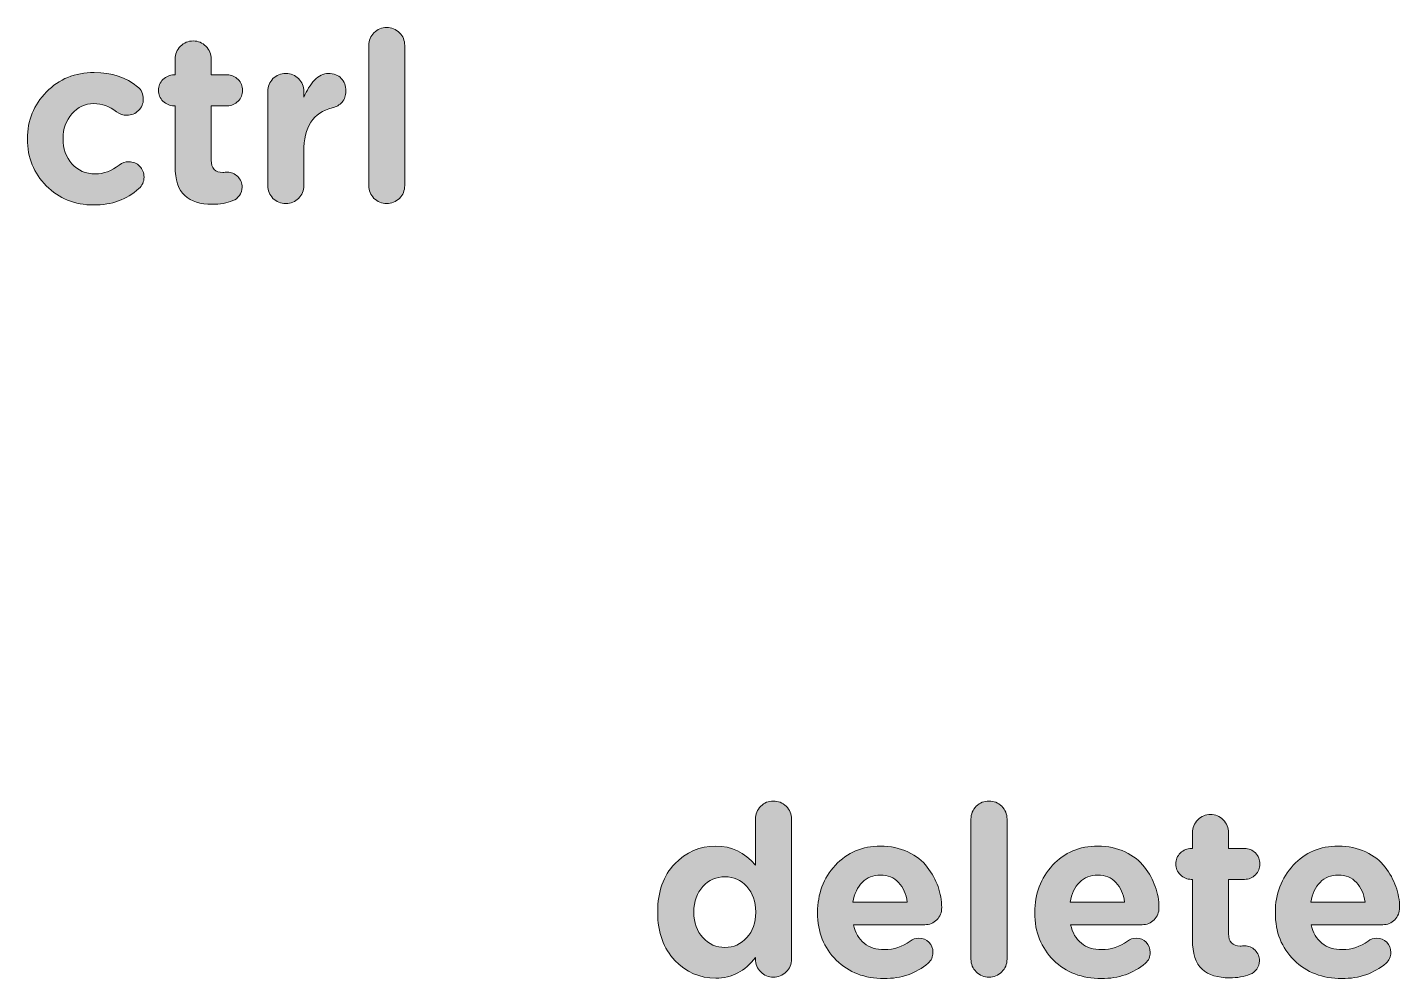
# Model space of a CAD drawing. Header units: inches. Extents: x 10 to 279, y -157 to -9.
# Drawn here: x 47.4 to 65.75, y -123.63 to -110.9 of the extents above; entities that cross this region are included whole.
import ezdxf

# ---------------------------------------------------------------- set-up
doc = ezdxf.new("R2010")
doc.units = ezdxf.units.IN
doc.header["$MEASUREMENT"] = 0
doc.layers.add('Layer 1', color=7, linetype='Continuous')

# ---------------------------------------------------------------- blocks, each defined once
blk = doc.blocks.new('block 26')
at = {"layer": 'Layer 1'}
h = blk.add_hatch(color=7, dxfattribs=at)
h.dxf.hatch_style = 2
edge = h.paths.add_edge_path()
edge.add_spline(control_points=[(51.966, -113.019), (51.966, -113.019), (51.966, -111.146), (51.966, -111.146), (51.966, -111.078), (51.99, -111.021), (52.037, -110.975), (52.085, -110.928), (52.142, -110.905), (52.207, -110.905), (52.273, -110.905), (52.329, -110.928), (52.377, -110.975), (52.425, -111.021), (52.448, -111.078), (52.448, -111.146), (52.448, -111.146), (52.448, -113.019), (52.448, -113.019), (52.448, -113.087), (52.425, -113.144), (52.377, -113.191), (52.329, -113.237), (52.273, -113.261), (52.207, -113.261), (52.142, -113.261), (52.085, -113.237), (52.037, -113.191), (51.99, -113.144), (51.966, -113.087), (51.966, -113.019)], knot_values=[0, 0, 0, 0, 1, 1, 1, 2, 2, 2, 3, 3, 3, 4, 4, 4, 5, 5, 5, 6, 6, 6, 7, 7, 7, 8, 8, 8, 9, 9, 9, 10, 10, 10, 10], degree=3, periodic=1)
h = blk.add_hatch(color=7, dxfattribs=at)
h.dxf.hatch_style = 2
edge = h.paths.add_edge_path()
edge.add_spline(control_points=[(49.874, -113.27), (49.715, -113.27), (49.593, -113.232), (49.507, -113.154), (49.421, -113.077), (49.378, -112.945), (49.378, -112.759), (49.378, -112.759), (49.378, -111.953), (49.378, -111.953), (49.378, -111.953), (49.363, -111.953), (49.363, -111.953), (49.305, -111.953), (49.257, -111.932), (49.216, -111.892), (49.176, -111.852), (49.156, -111.803), (49.156, -111.746), (49.156, -111.689), (49.176, -111.64), (49.216, -111.6), (49.257, -111.56), (49.305, -111.54), (49.363, -111.54), (49.363, -111.54), (49.378, -111.54), (49.378, -111.54), (49.378, -111.54), (49.378, -111.327), (49.378, -111.327), (49.378, -111.261), (49.402, -111.205), (49.45, -111.157), (49.497, -111.109), (49.554, -111.086), (49.62, -111.086), (49.685, -111.086), (49.742, -111.109), (49.79, -111.157), (49.837, -111.205), (49.861, -111.261), (49.861, -111.327), (49.861, -111.327), (49.861, -111.54), (49.861, -111.54), (49.861, -111.54), (50.074, -111.54), (50.074, -111.54), (50.131, -111.54), (50.18, -111.56), (50.22, -111.6), (50.26, -111.64), (50.28, -111.689), (50.28, -111.746), (50.28, -111.803), (50.26, -111.852), (50.22, -111.892), (50.18, -111.932), (50.131, -111.953), (50.074, -111.953), (50.074, -111.953), (49.861, -111.953), (49.861, -111.953), (49.861, -111.953), (49.861, -112.68), (49.861, -112.68), (49.861, -112.79), (49.913, -112.845), (50.017, -112.845), (50.023, -112.845), (50.033, -112.844), (50.048, -112.843), (50.063, -112.842), (50.072, -112.842), (50.074, -112.842), (50.129, -112.842), (50.176, -112.861), (50.215, -112.9), (50.254, -112.939), (50.274, -112.986), (50.274, -113.042), (50.274, -113.084), (50.262, -113.121), (50.237, -113.154), (50.213, -113.187), (50.184, -113.21), (50.15, -113.222), (50.069, -113.254), (49.977, -113.27), (49.874, -113.27)], knot_values=[0, 0, 0, 0, 1, 1, 1, 2, 2, 2, 3, 3, 3, 4, 4, 4, 5, 5, 5, 6, 6, 6, 7, 7, 7, 8, 8, 8, 9, 9, 9, 10, 10, 10, 11, 11, 11, 12, 12, 12, 13, 13, 13, 14, 14, 14, 15, 15, 15, 16, 16, 16, 17, 17, 17, 18, 18, 18, 19, 19, 19, 20, 20, 20, 21, 21, 21, 22, 22, 22, 23, 23, 23, 24, 24, 24, 25, 25, 25, 26, 26, 26, 27, 27, 27, 28, 28, 28, 29, 29, 29, 30, 30, 30, 30], degree=3, periodic=1)
h = blk.add_hatch(color=7, dxfattribs=at)
h.dxf.hatch_style = 2
edge = h.paths.add_edge_path()
edge.add_spline(control_points=[(48.289, -113.28), (48.035, -113.28), (47.824, -113.194), (47.656, -113.024), (47.488, -112.854), (47.403, -112.646), (47.403, -112.4), (47.403, -112.4), (47.403, -112.394), (47.403, -112.394), (47.403, -112.148), (47.488, -111.939), (47.658, -111.767), (47.827, -111.594), (48.04, -111.508), (48.296, -111.508), (48.533, -111.508), (48.726, -111.571), (48.877, -111.698), (48.928, -111.739), (48.953, -111.794), (48.953, -111.864), (48.953, -111.923), (48.932, -111.974), (48.889, -112.016), (48.847, -112.058), (48.795, -112.079), (48.734, -112.079), (48.681, -112.079), (48.634, -112.064), (48.594, -112.032), (48.501, -111.96), (48.4, -111.924), (48.292, -111.924), (48.174, -111.924), (48.075, -111.969), (47.997, -112.06), (47.919, -112.151), (47.88, -112.261), (47.88, -112.387), (47.88, -112.387), (47.88, -112.394), (47.88, -112.394), (47.88, -112.527), (47.919, -112.639), (47.999, -112.729), (48.078, -112.819), (48.182, -112.864), (48.312, -112.864), (48.424, -112.864), (48.53, -112.824), (48.629, -112.746), (48.669, -112.717), (48.713, -112.702), (48.759, -112.702), (48.816, -112.702), (48.865, -112.722), (48.904, -112.762), (48.943, -112.802), (48.962, -112.851), (48.962, -112.908), (48.962, -112.967), (48.939, -113.018), (48.893, -113.06), (48.732, -113.207), (48.531, -113.28), (48.289, -113.28)], knot_values=[0, 0, 0, 0, 1, 1, 1, 2, 2, 2, 3, 3, 3, 4, 4, 4, 5, 5, 5, 6, 6, 6, 7, 7, 7, 8, 8, 8, 9, 9, 9, 10, 10, 10, 11, 11, 11, 12, 12, 12, 13, 13, 13, 14, 14, 14, 15, 15, 15, 16, 16, 16, 17, 17, 17, 18, 18, 18, 19, 19, 19, 20, 20, 20, 21, 21, 21, 22, 22, 22, 22], degree=3, periodic=1)
h = blk.add_hatch(color=7, dxfattribs=at)
h.dxf.hatch_style = 2
edge = h.paths.add_edge_path()
edge.add_spline(control_points=[(50.617, -113.019), (50.617, -113.019), (50.617, -111.762), (50.617, -111.762), (50.617, -111.694), (50.64, -111.637), (50.686, -111.59), (50.733, -111.544), (50.79, -111.521), (50.858, -111.521), (50.926, -111.521), (50.983, -111.544), (51.029, -111.59), (51.076, -111.637), (51.099, -111.694), (51.099, -111.762), (51.099, -111.762), (51.099, -111.838), (51.099, -111.838), (51.137, -111.747), (51.185, -111.671), (51.242, -111.611), (51.299, -111.551), (51.361, -111.521), (51.426, -111.521), (51.5, -111.521), (51.558, -111.542), (51.599, -111.586), (51.641, -111.629), (51.661, -111.686), (51.661, -111.756), (51.661, -111.817), (51.644, -111.867), (51.61, -111.905), (51.577, -111.943), (51.533, -111.968), (51.48, -111.981), (51.226, -112.04), (51.099, -112.236), (51.099, -112.568), (51.099, -112.568), (51.099, -113.019), (51.099, -113.019), (51.099, -113.087), (51.076, -113.144), (51.029, -113.191), (50.983, -113.237), (50.926, -113.261), (50.858, -113.261), (50.79, -113.261), (50.733, -113.237), (50.686, -113.191), (50.64, -113.144), (50.617, -113.087), (50.617, -113.019)], knot_values=[0, 0, 0, 0, 1, 1, 1, 2, 2, 2, 3, 3, 3, 4, 4, 4, 5, 5, 5, 6, 6, 6, 7, 7, 7, 8, 8, 8, 9, 9, 9, 10, 10, 10, 11, 11, 11, 12, 12, 12, 13, 13, 13, 14, 14, 14, 15, 15, 15, 16, 16, 16, 17, 17, 17, 18, 18, 18, 18], degree=3, periodic=1)
at = {"layer": 'Layer 1', "lineweight": 0}
for points, knots in [([(51.966, -113.019), (51.966, -113.019), (51.966, -111.146), (51.966, -111.146), (51.966, -111.078), (51.99, -111.021), (52.037, -110.975), (52.085, -110.928), (52.142, -110.905), (52.207, -110.905), (52.273, -110.905), (52.329, -110.928), (52.377, -110.975), (52.425, -111.021), (52.448, -111.078), (52.448, -111.146), (52.448, -111.146), (52.448, -113.019), (52.448, -113.019), (52.448, -113.087), (52.425, -113.144), (52.377, -113.191), (52.329, -113.237), (52.273, -113.261), (52.207, -113.261), (52.142, -113.261), (52.085, -113.237), (52.037, -113.191), (51.99, -113.144), (51.966, -113.087), (51.966, -113.019)], [0, 0, 0, 0, 1, 1, 1, 2, 2, 2, 3, 3, 3, 4, 4, 4, 5, 5, 5, 6, 6, 6, 7, 7, 7, 8, 8, 8, 9, 9, 9, 10, 10, 10, 10]), ([(49.874, -113.27), (49.715, -113.27), (49.593, -113.232), (49.507, -113.154), (49.421, -113.077), (49.378, -112.945), (49.378, -112.759), (49.378, -112.759), (49.378, -111.953), (49.378, -111.953), (49.378, -111.953), (49.363, -111.953), (49.363, -111.953), (49.305, -111.953), (49.257, -111.932), (49.216, -111.892), (49.176, -111.852), (49.156, -111.803), (49.156, -111.746), (49.156, -111.689), (49.176, -111.64), (49.216, -111.6), (49.257, -111.56), (49.305, -111.54), (49.363, -111.54), (49.363, -111.54), (49.378, -111.54), (49.378, -111.54), (49.378, -111.54), (49.378, -111.327), (49.378, -111.327), (49.378, -111.261), (49.402, -111.205), (49.45, -111.157), (49.497, -111.109), (49.554, -111.086), (49.62, -111.086), (49.685, -111.086), (49.742, -111.109), (49.79, -111.157), (49.837, -111.205), (49.861, -111.261), (49.861, -111.327), (49.861, -111.327), (49.861, -111.54), (49.861, -111.54), (49.861, -111.54), (50.074, -111.54), (50.074, -111.54), (50.131, -111.54), (50.18, -111.56), (50.22, -111.6), (50.26, -111.64), (50.28, -111.689), (50.28, -111.746), (50.28, -111.803), (50.26, -111.852), (50.22, -111.892), (50.18, -111.932), (50.131, -111.953), (50.074, -111.953), (50.074, -111.953), (49.861, -111.953), (49.861, -111.953), (49.861, -111.953), (49.861, -112.68), (49.861, -112.68), (49.861, -112.79), (49.913, -112.845), (50.017, -112.845), (50.023, -112.845), (50.033, -112.844), (50.048, -112.843), (50.063, -112.842), (50.072, -112.842), (50.074, -112.842), (50.129, -112.842), (50.176, -112.861), (50.215, -112.9), (50.254, -112.939), (50.274, -112.986), (50.274, -113.042), (50.274, -113.084), (50.262, -113.121), (50.237, -113.154), (50.213, -113.187), (50.184, -113.21), (50.15, -113.222), (50.069, -113.254), (49.977, -113.27), (49.874, -113.27)], [0, 0, 0, 0, 1, 1, 1, 2, 2, 2, 3, 3, 3, 4, 4, 4, 5, 5, 5, 6, 6, 6, 7, 7, 7, 8, 8, 8, 9, 9, 9, 10, 10, 10, 11, 11, 11, 12, 12, 12, 13, 13, 13, 14, 14, 14, 15, 15, 15, 16, 16, 16, 17, 17, 17, 18, 18, 18, 19, 19, 19, 20, 20, 20, 21, 21, 21, 22, 22, 22, 23, 23, 23, 24, 24, 24, 25, 25, 25, 26, 26, 26, 27, 27, 27, 28, 28, 28, 29, 29, 29, 30, 30, 30, 30]), ([(48.289, -113.28), (48.035, -113.28), (47.824, -113.194), (47.656, -113.024), (47.488, -112.854), (47.403, -112.646), (47.403, -112.4), (47.403, -112.4), (47.403, -112.394), (47.403, -112.394), (47.403, -112.148), (47.488, -111.939), (47.658, -111.767), (47.827, -111.594), (48.04, -111.508), (48.296, -111.508), (48.533, -111.508), (48.726, -111.571), (48.877, -111.698), (48.928, -111.739), (48.953, -111.794), (48.953, -111.864), (48.953, -111.923), (48.932, -111.974), (48.889, -112.016), (48.847, -112.058), (48.795, -112.079), (48.734, -112.079), (48.681, -112.079), (48.634, -112.064), (48.594, -112.032), (48.501, -111.96), (48.4, -111.924), (48.292, -111.924), (48.174, -111.924), (48.075, -111.969), (47.997, -112.06), (47.919, -112.151), (47.88, -112.261), (47.88, -112.387), (47.88, -112.387), (47.88, -112.394), (47.88, -112.394), (47.88, -112.527), (47.919, -112.639), (47.999, -112.729), (48.078, -112.819), (48.182, -112.864), (48.312, -112.864), (48.424, -112.864), (48.53, -112.824), (48.629, -112.746), (48.669, -112.717), (48.713, -112.702), (48.759, -112.702), (48.816, -112.702), (48.865, -112.722), (48.904, -112.762), (48.943, -112.802), (48.962, -112.851), (48.962, -112.908), (48.962, -112.967), (48.939, -113.018), (48.893, -113.06), (48.732, -113.207), (48.531, -113.28), (48.289, -113.28)], [0, 0, 0, 0, 1, 1, 1, 2, 2, 2, 3, 3, 3, 4, 4, 4, 5, 5, 5, 6, 6, 6, 7, 7, 7, 8, 8, 8, 9, 9, 9, 10, 10, 10, 11, 11, 11, 12, 12, 12, 13, 13, 13, 14, 14, 14, 15, 15, 15, 16, 16, 16, 17, 17, 17, 18, 18, 18, 19, 19, 19, 20, 20, 20, 21, 21, 21, 22, 22, 22, 22]), ([(50.617, -113.019), (50.617, -113.019), (50.617, -111.762), (50.617, -111.762), (50.617, -111.694), (50.64, -111.637), (50.686, -111.59), (50.733, -111.544), (50.79, -111.521), (50.858, -111.521), (50.926, -111.521), (50.983, -111.544), (51.029, -111.59), (51.076, -111.637), (51.099, -111.694), (51.099, -111.762), (51.099, -111.762), (51.099, -111.838), (51.099, -111.838), (51.137, -111.747), (51.185, -111.671), (51.242, -111.611), (51.299, -111.551), (51.361, -111.521), (51.426, -111.521), (51.5, -111.521), (51.558, -111.542), (51.599, -111.586), (51.641, -111.629), (51.661, -111.686), (51.661, -111.756), (51.661, -111.817), (51.644, -111.867), (51.61, -111.905), (51.577, -111.943), (51.533, -111.968), (51.48, -111.981), (51.226, -112.04), (51.099, -112.236), (51.099, -112.568), (51.099, -112.568), (51.099, -113.019), (51.099, -113.019), (51.099, -113.087), (51.076, -113.144), (51.029, -113.191), (50.983, -113.237), (50.926, -113.261), (50.858, -113.261), (50.79, -113.261), (50.733, -113.237), (50.686, -113.191), (50.64, -113.144), (50.617, -113.087), (50.617, -113.019)], [0, 0, 0, 0, 1, 1, 1, 2, 2, 2, 3, 3, 3, 4, 4, 4, 5, 5, 5, 6, 6, 6, 7, 7, 7, 8, 8, 8, 9, 9, 9, 10, 10, 10, 11, 11, 11, 12, 12, 12, 13, 13, 13, 14, 14, 14, 15, 15, 15, 16, 16, 16, 17, 17, 17, 18, 18, 18, 18])]:
    blk.add_open_spline(points, degree=3, knots=knots, dxfattribs=at)
blk = doc.blocks.new('block 27')
at = {"layer": 'Layer 1'}
h = blk.add_hatch(color=7, dxfattribs=at)
h.dxf.hatch_style = 2
edge = h.paths.add_edge_path()
edge.add_spline(control_points=[(57.619, -121.494), (57.619, -121.494), (57.619, -123.368), (57.619, -123.368), (57.619, -123.435), (57.595, -123.493), (57.547, -123.539), (57.5, -123.586), (57.443, -123.609), (57.377, -123.609), (57.312, -123.609), (57.255, -123.586), (57.208, -123.539), (57.16, -123.493), (57.136, -123.435), (57.136, -123.368), (57.136, -123.368), (57.136, -123.345), (57.136, -123.345), (57.001, -123.53), (56.824, -123.622), (56.606, -123.622), (56.394, -123.622), (56.212, -123.543), (56.06, -123.385), (55.907, -123.227), (55.831, -123.013), (55.831, -122.742), (55.831, -122.742), (55.831, -122.736), (55.831, -122.736), (55.831, -122.465), (55.907, -122.251), (56.058, -122.093), (56.209, -121.935), (56.392, -121.856), (56.606, -121.856), (56.818, -121.856), (56.994, -121.941), (57.136, -122.11), (57.136, -122.11), (57.136, -121.494), (57.136, -121.494), (57.136, -121.427), (57.16, -121.37), (57.208, -121.323), (57.255, -121.276), (57.312, -121.253), (57.377, -121.253), (57.443, -121.253), (57.5, -121.276), (57.547, -121.323), (57.595, -121.37), (57.619, -121.427), (57.619, -121.494)], knot_values=[0, 0, 0, 0, 1, 1, 1, 2, 2, 2, 3, 3, 3, 4, 4, 4, 5, 5, 5, 6, 6, 6, 7, 7, 7, 8, 8, 8, 9, 9, 9, 10, 10, 10, 11, 11, 11, 12, 12, 12, 13, 13, 13, 14, 14, 14, 15, 15, 15, 16, 16, 16, 17, 17, 17, 18, 18, 18, 18], degree=3, periodic=1)
edge = h.paths.add_edge_path()
edge.add_spline(control_points=[(57.023, -122.398), (56.944, -122.31), (56.846, -122.266), (56.73, -122.266), (56.613, -122.266), (56.515, -122.309), (56.434, -122.396), (56.354, -122.483), (56.314, -122.596), (56.314, -122.736), (56.314, -122.736), (56.314, -122.742), (56.314, -122.742), (56.314, -122.88), (56.354, -122.992), (56.434, -123.08), (56.515, -123.168), (56.613, -123.212), (56.73, -123.212), (56.846, -123.212), (56.944, -123.168), (57.023, -123.08), (57.103, -122.992), (57.142, -122.88), (57.142, -122.742), (57.142, -122.742), (57.142, -122.736), (57.142, -122.736), (57.142, -122.598), (57.103, -122.486), (57.023, -122.398)], knot_values=[0, 0, 0, 0, 1, 1, 1, 2, 2, 2, 3, 3, 3, 4, 4, 4, 5, 5, 5, 6, 6, 6, 7, 7, 7, 8, 8, 8, 9, 9, 9, 10, 10, 10, 10], degree=3, periodic=1)
h = blk.add_hatch(color=7, dxfattribs=at)
h.dxf.hatch_style = 2
edge = h.paths.add_edge_path()
edge.add_spline(control_points=[(60.019, -123.368), (60.019, -123.368), (60.019, -121.494), (60.019, -121.494), (60.019, -121.427), (60.043, -121.37), (60.09, -121.323), (60.138, -121.276), (60.195, -121.253), (60.26, -121.253), (60.326, -121.253), (60.383, -121.276), (60.43, -121.323), (60.478, -121.37), (60.502, -121.427), (60.502, -121.494), (60.502, -121.494), (60.502, -123.368), (60.502, -123.368), (60.502, -123.435), (60.478, -123.493), (60.43, -123.539), (60.383, -123.586), (60.326, -123.609), (60.26, -123.609), (60.195, -123.609), (60.138, -123.586), (60.09, -123.539), (60.043, -123.493), (60.019, -123.435), (60.019, -123.368)], knot_values=[0, 0, 0, 0, 1, 1, 1, 2, 2, 2, 3, 3, 3, 4, 4, 4, 5, 5, 5, 6, 6, 6, 7, 7, 7, 8, 8, 8, 9, 9, 9, 10, 10, 10, 10], degree=3, periodic=1)
h = blk.add_hatch(color=7, dxfattribs=at)
h.dxf.hatch_style = 2
edge = h.paths.add_edge_path()
edge.add_spline(control_points=[(63.477, -123.618), (63.318, -123.618), (63.195, -123.58), (63.11, -123.503), (63.024, -123.425), (62.981, -123.294), (62.981, -123.107), (62.981, -123.107), (62.981, -122.301), (62.981, -122.301), (62.981, -122.301), (62.965, -122.301), (62.965, -122.301), (62.908, -122.301), (62.859, -122.281), (62.819, -122.24), (62.779, -122.2), (62.759, -122.152), (62.759, -122.095), (62.759, -122.037), (62.779, -121.989), (62.819, -121.948), (62.859, -121.908), (62.908, -121.888), (62.965, -121.888), (62.965, -121.888), (62.981, -121.888), (62.981, -121.888), (62.981, -121.888), (62.981, -121.675), (62.981, -121.675), (62.981, -121.61), (63.005, -121.553), (63.053, -121.505), (63.1, -121.458), (63.157, -121.434), (63.222, -121.434), (63.288, -121.434), (63.345, -121.458), (63.392, -121.505), (63.44, -121.553), (63.464, -121.61), (63.464, -121.675), (63.464, -121.675), (63.464, -121.888), (63.464, -121.888), (63.464, -121.888), (63.677, -121.888), (63.677, -121.888), (63.734, -121.888), (63.782, -121.908), (63.823, -121.948), (63.863, -121.989), (63.883, -122.037), (63.883, -122.095), (63.883, -122.152), (63.863, -122.2), (63.823, -122.24), (63.782, -122.281), (63.734, -122.301), (63.677, -122.301), (63.677, -122.301), (63.464, -122.301), (63.464, -122.301), (63.464, -122.301), (63.464, -123.028), (63.464, -123.028), (63.464, -123.138), (63.516, -123.193), (63.619, -123.193), (63.626, -123.193), (63.636, -123.192), (63.651, -123.191), (63.666, -123.19), (63.674, -123.19), (63.677, -123.19), (63.732, -123.19), (63.779, -123.209), (63.818, -123.249), (63.857, -123.288), (63.877, -123.335), (63.877, -123.39), (63.877, -123.432), (63.864, -123.47), (63.84, -123.503), (63.816, -123.535), (63.787, -123.558), (63.753, -123.571), (63.672, -123.603), (63.58, -123.618), (63.477, -123.618)], knot_values=[0, 0, 0, 0, 1, 1, 1, 2, 2, 2, 3, 3, 3, 4, 4, 4, 5, 5, 5, 6, 6, 6, 7, 7, 7, 8, 8, 8, 9, 9, 9, 10, 10, 10, 11, 11, 11, 12, 12, 12, 13, 13, 13, 14, 14, 14, 15, 15, 15, 16, 16, 16, 17, 17, 17, 18, 18, 18, 19, 19, 19, 20, 20, 20, 21, 21, 21, 22, 22, 22, 23, 23, 23, 24, 24, 24, 25, 25, 25, 26, 26, 26, 27, 27, 27, 28, 28, 28, 29, 29, 29, 30, 30, 30, 30], degree=3, periodic=1)
h = blk.add_hatch(color=7, dxfattribs=at)
h.dxf.hatch_style = 2
edge = h.paths.add_edge_path()
edge.add_spline(control_points=[(59.447, -123.422), (59.286, -123.559), (59.09, -123.628), (58.857, -123.628), (58.599, -123.628), (58.386, -123.546), (58.219, -123.382), (58.051, -123.218), (57.968, -123.007), (57.968, -122.749), (57.968, -122.749), (57.968, -122.742), (57.968, -122.742), (57.968, -122.495), (58.047, -122.285), (58.206, -122.113), (58.365, -121.942), (58.566, -121.856), (58.809, -121.856), (58.945, -121.856), (59.067, -121.882), (59.176, -121.934), (59.285, -121.986), (59.371, -122.053), (59.435, -122.136), (59.498, -122.218), (59.546, -122.306), (59.579, -122.398), (59.612, -122.49), (59.628, -122.582), (59.628, -122.676), (59.628, -122.743), (59.607, -122.799), (59.563, -122.842), (59.52, -122.886), (59.466, -122.907), (59.403, -122.907), (59.403, -122.907), (58.447, -122.907), (58.447, -122.907), (58.471, -123.015), (58.518, -123.098), (58.59, -123.155), (58.662, -123.212), (58.753, -123.241), (58.863, -123.241), (58.988, -123.241), (59.102, -123.202), (59.206, -123.126), (59.24, -123.101), (59.279, -123.088), (59.324, -123.088), (59.377, -123.088), (59.421, -123.106), (59.457, -123.142), (59.493, -123.178), (59.511, -123.224), (59.511, -123.279), (59.511, -123.336), (59.49, -123.384), (59.447, -123.422)], knot_values=[0, 0, 0, 0, 1, 1, 1, 2, 2, 2, 3, 3, 3, 4, 4, 4, 5, 5, 5, 6, 6, 6, 7, 7, 7, 8, 8, 8, 9, 9, 9, 10, 10, 10, 11, 11, 11, 12, 12, 12, 13, 13, 13, 14, 14, 14, 15, 15, 15, 16, 16, 16, 17, 17, 17, 18, 18, 18, 19, 19, 19, 20, 20, 20, 20], degree=3, periodic=1)
edge = h.paths.add_edge_path()
edge.add_spline(control_points=[(58.441, -122.606), (58.441, -122.606), (59.168, -122.606), (59.168, -122.606), (59.153, -122.496), (59.115, -122.408), (59.052, -122.342), (58.99, -122.276), (58.909, -122.244), (58.809, -122.244), (58.712, -122.244), (58.631, -122.276), (58.566, -122.341), (58.502, -122.405), (58.46, -122.493), (58.441, -122.606)], knot_values=[0, 0, 0, 0, 1, 1, 1, 2, 2, 2, 3, 3, 3, 4, 4, 4, 5, 5, 5, 5], degree=3, periodic=1)
h = blk.add_hatch(color=7, dxfattribs=at)
h.dxf.hatch_style = 2
edge = h.paths.add_edge_path()
edge.add_spline(control_points=[(62.352, -123.422), (62.192, -123.559), (61.995, -123.628), (61.762, -123.628), (61.504, -123.628), (61.291, -123.546), (61.124, -123.382), (60.956, -123.218), (60.873, -123.007), (60.873, -122.749), (60.873, -122.749), (60.873, -122.742), (60.873, -122.742), (60.873, -122.495), (60.952, -122.285), (61.111, -122.113), (61.27, -121.942), (61.471, -121.856), (61.714, -121.856), (61.85, -121.856), (61.972, -121.882), (62.081, -121.934), (62.19, -121.986), (62.276, -122.053), (62.34, -122.136), (62.403, -122.218), (62.451, -122.306), (62.484, -122.398), (62.517, -122.49), (62.533, -122.582), (62.533, -122.676), (62.533, -122.743), (62.512, -122.799), (62.468, -122.842), (62.425, -122.886), (62.372, -122.907), (62.308, -122.907), (62.308, -122.907), (61.352, -122.907), (61.352, -122.907), (61.376, -123.015), (61.423, -123.098), (61.495, -123.155), (61.567, -123.212), (61.658, -123.241), (61.768, -123.241), (61.893, -123.241), (62.007, -123.202), (62.111, -123.126), (62.145, -123.101), (62.184, -123.088), (62.229, -123.088), (62.282, -123.088), (62.326, -123.106), (62.362, -123.142), (62.398, -123.178), (62.416, -123.224), (62.416, -123.279), (62.416, -123.336), (62.395, -123.384), (62.352, -123.422)], knot_values=[0, 0, 0, 0, 1, 1, 1, 2, 2, 2, 3, 3, 3, 4, 4, 4, 5, 5, 5, 6, 6, 6, 7, 7, 7, 8, 8, 8, 9, 9, 9, 10, 10, 10, 11, 11, 11, 12, 12, 12, 13, 13, 13, 14, 14, 14, 15, 15, 15, 16, 16, 16, 17, 17, 17, 18, 18, 18, 19, 19, 19, 20, 20, 20, 20], degree=3, periodic=1)
edge = h.paths.add_edge_path()
edge.add_spline(control_points=[(61.346, -122.606), (61.346, -122.606), (62.073, -122.606), (62.073, -122.606), (62.058, -122.496), (62.02, -122.408), (61.957, -122.342), (61.895, -122.276), (61.814, -122.244), (61.714, -122.244), (61.617, -122.244), (61.536, -122.276), (61.472, -122.341), (61.407, -122.405), (61.365, -122.493), (61.346, -122.606)], knot_values=[0, 0, 0, 0, 1, 1, 1, 2, 2, 2, 3, 3, 3, 4, 4, 4, 5, 5, 5, 5], degree=3, periodic=1)
h = blk.add_hatch(color=7, dxfattribs=at)
h.dxf.hatch_style = 2
edge = h.paths.add_edge_path()
edge.add_spline(control_points=[(65.569, -123.422), (65.408, -123.559), (65.211, -123.628), (64.978, -123.628), (64.72, -123.628), (64.507, -123.546), (64.34, -123.382), (64.173, -123.218), (64.089, -123.007), (64.089, -122.749), (64.089, -122.749), (64.089, -122.742), (64.089, -122.742), (64.089, -122.495), (64.169, -122.285), (64.328, -122.113), (64.486, -121.942), (64.687, -121.856), (64.931, -121.856), (65.066, -121.856), (65.188, -121.882), (65.297, -121.934), (65.406, -121.986), (65.493, -122.053), (65.556, -122.136), (65.62, -122.218), (65.668, -122.306), (65.701, -122.398), (65.733, -122.49), (65.75, -122.582), (65.75, -122.676), (65.75, -122.743), (65.728, -122.799), (65.685, -122.842), (65.641, -122.886), (65.588, -122.907), (65.524, -122.907), (65.524, -122.907), (64.569, -122.907), (64.569, -122.907), (64.592, -123.015), (64.64, -123.098), (64.712, -123.155), (64.783, -123.212), (64.875, -123.241), (64.985, -123.241), (65.11, -123.241), (65.224, -123.202), (65.328, -123.126), (65.361, -123.101), (65.401, -123.088), (65.445, -123.088), (65.498, -123.088), (65.542, -123.106), (65.578, -123.142), (65.614, -123.178), (65.632, -123.224), (65.632, -123.279), (65.632, -123.336), (65.611, -123.384), (65.569, -123.422)], knot_values=[0, 0, 0, 0, 1, 1, 1, 2, 2, 2, 3, 3, 3, 4, 4, 4, 5, 5, 5, 6, 6, 6, 7, 7, 7, 8, 8, 8, 9, 9, 9, 10, 10, 10, 11, 11, 11, 12, 12, 12, 13, 13, 13, 14, 14, 14, 15, 15, 15, 16, 16, 16, 17, 17, 17, 18, 18, 18, 19, 19, 19, 20, 20, 20, 20], degree=3, periodic=1)
edge = h.paths.add_edge_path()
edge.add_spline(control_points=[(64.562, -122.606), (64.562, -122.606), (65.289, -122.606), (65.289, -122.606), (65.275, -122.496), (65.236, -122.408), (65.174, -122.342), (65.111, -122.276), (65.03, -122.244), (64.931, -122.244), (64.833, -122.244), (64.752, -122.276), (64.688, -122.341), (64.623, -122.405), (64.581, -122.493), (64.562, -122.606)], knot_values=[0, 0, 0, 0, 1, 1, 1, 2, 2, 2, 3, 3, 3, 4, 4, 4, 5, 5, 5, 5], degree=3, periodic=1)
at = {"layer": 'Layer 1', "lineweight": 0}
for points, knots in [([(57.619, -121.494), (57.619, -121.494), (57.619, -123.368), (57.619, -123.368), (57.619, -123.435), (57.595, -123.493), (57.547, -123.539), (57.5, -123.586), (57.443, -123.609), (57.377, -123.609), (57.312, -123.609), (57.255, -123.586), (57.208, -123.539), (57.16, -123.493), (57.136, -123.435), (57.136, -123.368), (57.136, -123.368), (57.136, -123.345), (57.136, -123.345), (57.001, -123.53), (56.824, -123.622), (56.606, -123.622), (56.394, -123.622), (56.212, -123.543), (56.06, -123.385), (55.907, -123.227), (55.831, -123.013), (55.831, -122.742), (55.831, -122.742), (55.831, -122.736), (55.831, -122.736), (55.831, -122.465), (55.907, -122.251), (56.058, -122.093), (56.209, -121.935), (56.392, -121.856), (56.606, -121.856), (56.818, -121.856), (56.994, -121.941), (57.136, -122.11), (57.136, -122.11), (57.136, -121.494), (57.136, -121.494), (57.136, -121.427), (57.16, -121.37), (57.208, -121.323), (57.255, -121.276), (57.312, -121.253), (57.377, -121.253), (57.443, -121.253), (57.5, -121.276), (57.547, -121.323), (57.595, -121.37), (57.619, -121.427), (57.619, -121.494)], [0, 0, 0, 0, 1, 1, 1, 2, 2, 2, 3, 3, 3, 4, 4, 4, 5, 5, 5, 6, 6, 6, 7, 7, 7, 8, 8, 8, 9, 9, 9, 10, 10, 10, 11, 11, 11, 12, 12, 12, 13, 13, 13, 14, 14, 14, 15, 15, 15, 16, 16, 16, 17, 17, 17, 18, 18, 18, 18]), ([(60.019, -123.368), (60.019, -123.368), (60.019, -121.494), (60.019, -121.494), (60.019, -121.427), (60.043, -121.37), (60.09, -121.323), (60.138, -121.276), (60.195, -121.253), (60.26, -121.253), (60.326, -121.253), (60.383, -121.276), (60.43, -121.323), (60.478, -121.37), (60.502, -121.427), (60.502, -121.494), (60.502, -121.494), (60.502, -123.368), (60.502, -123.368), (60.502, -123.435), (60.478, -123.493), (60.43, -123.539), (60.383, -123.586), (60.326, -123.609), (60.26, -123.609), (60.195, -123.609), (60.138, -123.586), (60.09, -123.539), (60.043, -123.493), (60.019, -123.435), (60.019, -123.368)], [0, 0, 0, 0, 1, 1, 1, 2, 2, 2, 3, 3, 3, 4, 4, 4, 5, 5, 5, 6, 6, 6, 7, 7, 7, 8, 8, 8, 9, 9, 9, 10, 10, 10, 10]), ([(63.477, -123.618), (63.318, -123.618), (63.195, -123.58), (63.11, -123.503), (63.024, -123.425), (62.981, -123.294), (62.981, -123.107), (62.981, -123.107), (62.981, -122.301), (62.981, -122.301), (62.981, -122.301), (62.965, -122.301), (62.965, -122.301), (62.908, -122.301), (62.859, -122.281), (62.819, -122.24), (62.779, -122.2), (62.759, -122.152), (62.759, -122.095), (62.759, -122.037), (62.779, -121.989), (62.819, -121.948), (62.859, -121.908), (62.908, -121.888), (62.965, -121.888), (62.965, -121.888), (62.981, -121.888), (62.981, -121.888), (62.981, -121.888), (62.981, -121.675), (62.981, -121.675), (62.981, -121.61), (63.005, -121.553), (63.053, -121.505), (63.1, -121.458), (63.157, -121.434), (63.222, -121.434), (63.288, -121.434), (63.345, -121.458), (63.392, -121.505), (63.44, -121.553), (63.464, -121.61), (63.464, -121.675), (63.464, -121.675), (63.464, -121.888), (63.464, -121.888), (63.464, -121.888), (63.677, -121.888), (63.677, -121.888), (63.734, -121.888), (63.782, -121.908), (63.823, -121.948), (63.863, -121.989), (63.883, -122.037), (63.883, -122.095), (63.883, -122.152), (63.863, -122.2), (63.823, -122.24), (63.782, -122.281), (63.734, -122.301), (63.677, -122.301), (63.677, -122.301), (63.464, -122.301), (63.464, -122.301), (63.464, -122.301), (63.464, -123.028), (63.464, -123.028), (63.464, -123.138), (63.516, -123.193), (63.619, -123.193), (63.626, -123.193), (63.636, -123.192), (63.651, -123.191), (63.666, -123.19), (63.674, -123.19), (63.677, -123.19), (63.732, -123.19), (63.779, -123.209), (63.818, -123.249), (63.857, -123.288), (63.877, -123.335), (63.877, -123.39), (63.877, -123.432), (63.864, -123.47), (63.84, -123.503), (63.816, -123.535), (63.787, -123.558), (63.753, -123.571), (63.672, -123.603), (63.58, -123.618), (63.477, -123.618)], [0, 0, 0, 0, 1, 1, 1, 2, 2, 2, 3, 3, 3, 4, 4, 4, 5, 5, 5, 6, 6, 6, 7, 7, 7, 8, 8, 8, 9, 9, 9, 10, 10, 10, 11, 11, 11, 12, 12, 12, 13, 13, 13, 14, 14, 14, 15, 15, 15, 16, 16, 16, 17, 17, 17, 18, 18, 18, 19, 19, 19, 20, 20, 20, 21, 21, 21, 22, 22, 22, 23, 23, 23, 24, 24, 24, 25, 25, 25, 26, 26, 26, 27, 27, 27, 28, 28, 28, 29, 29, 29, 30, 30, 30, 30]), ([(59.447, -123.422), (59.286, -123.559), (59.09, -123.628), (58.857, -123.628), (58.599, -123.628), (58.386, -123.546), (58.219, -123.382), (58.051, -123.218), (57.968, -123.007), (57.968, -122.749), (57.968, -122.749), (57.968, -122.742), (57.968, -122.742), (57.968, -122.495), (58.047, -122.285), (58.206, -122.113), (58.365, -121.942), (58.566, -121.856), (58.809, -121.856), (58.945, -121.856), (59.067, -121.882), (59.176, -121.934), (59.285, -121.986), (59.371, -122.053), (59.435, -122.136), (59.498, -122.218), (59.546, -122.306), (59.579, -122.398), (59.612, -122.49), (59.628, -122.582), (59.628, -122.676), (59.628, -122.743), (59.607, -122.799), (59.563, -122.842), (59.52, -122.886), (59.466, -122.907), (59.403, -122.907), (59.403, -122.907), (58.447, -122.907), (58.447, -122.907), (58.471, -123.015), (58.518, -123.098), (58.59, -123.155), (58.662, -123.212), (58.753, -123.241), (58.863, -123.241), (58.988, -123.241), (59.102, -123.202), (59.206, -123.126), (59.24, -123.101), (59.279, -123.088), (59.324, -123.088), (59.377, -123.088), (59.421, -123.106), (59.457, -123.142), (59.493, -123.178), (59.511, -123.224), (59.511, -123.279), (59.511, -123.336), (59.49, -123.384), (59.447, -123.422)], [0, 0, 0, 0, 1, 1, 1, 2, 2, 2, 3, 3, 3, 4, 4, 4, 5, 5, 5, 6, 6, 6, 7, 7, 7, 8, 8, 8, 9, 9, 9, 10, 10, 10, 11, 11, 11, 12, 12, 12, 13, 13, 13, 14, 14, 14, 15, 15, 15, 16, 16, 16, 17, 17, 17, 18, 18, 18, 19, 19, 19, 20, 20, 20, 20]), ([(62.352, -123.422), (62.192, -123.559), (61.995, -123.628), (61.762, -123.628), (61.504, -123.628), (61.291, -123.546), (61.124, -123.382), (60.956, -123.218), (60.873, -123.007), (60.873, -122.749), (60.873, -122.749), (60.873, -122.742), (60.873, -122.742), (60.873, -122.495), (60.952, -122.285), (61.111, -122.113), (61.27, -121.942), (61.471, -121.856), (61.714, -121.856), (61.85, -121.856), (61.972, -121.882), (62.081, -121.934), (62.19, -121.986), (62.276, -122.053), (62.34, -122.136), (62.403, -122.218), (62.451, -122.306), (62.484, -122.398), (62.517, -122.49), (62.533, -122.582), (62.533, -122.676), (62.533, -122.743), (62.512, -122.799), (62.468, -122.842), (62.425, -122.886), (62.372, -122.907), (62.308, -122.907), (62.308, -122.907), (61.352, -122.907), (61.352, -122.907), (61.376, -123.015), (61.423, -123.098), (61.495, -123.155), (61.567, -123.212), (61.658, -123.241), (61.768, -123.241), (61.893, -123.241), (62.007, -123.202), (62.111, -123.126), (62.145, -123.101), (62.184, -123.088), (62.229, -123.088), (62.282, -123.088), (62.326, -123.106), (62.362, -123.142), (62.398, -123.178), (62.416, -123.224), (62.416, -123.279), (62.416, -123.336), (62.395, -123.384), (62.352, -123.422)], [0, 0, 0, 0, 1, 1, 1, 2, 2, 2, 3, 3, 3, 4, 4, 4, 5, 5, 5, 6, 6, 6, 7, 7, 7, 8, 8, 8, 9, 9, 9, 10, 10, 10, 11, 11, 11, 12, 12, 12, 13, 13, 13, 14, 14, 14, 15, 15, 15, 16, 16, 16, 17, 17, 17, 18, 18, 18, 19, 19, 19, 20, 20, 20, 20]), ([(65.569, -123.422), (65.408, -123.559), (65.211, -123.628), (64.978, -123.628), (64.72, -123.628), (64.507, -123.546), (64.34, -123.382), (64.173, -123.218), (64.089, -123.007), (64.089, -122.749), (64.089, -122.749), (64.089, -122.742), (64.089, -122.742), (64.089, -122.495), (64.169, -122.285), (64.328, -122.113), (64.486, -121.942), (64.687, -121.856), (64.931, -121.856), (65.066, -121.856), (65.188, -121.882), (65.297, -121.934), (65.406, -121.986), (65.493, -122.053), (65.556, -122.136), (65.62, -122.218), (65.668, -122.306), (65.701, -122.398), (65.733, -122.49), (65.75, -122.582), (65.75, -122.676), (65.75, -122.743), (65.728, -122.799), (65.685, -122.842), (65.641, -122.886), (65.588, -122.907), (65.524, -122.907), (65.524, -122.907), (64.569, -122.907), (64.569, -122.907), (64.592, -123.015), (64.64, -123.098), (64.712, -123.155), (64.783, -123.212), (64.875, -123.241), (64.985, -123.241), (65.11, -123.241), (65.224, -123.202), (65.328, -123.126), (65.361, -123.101), (65.401, -123.088), (65.445, -123.088), (65.498, -123.088), (65.542, -123.106), (65.578, -123.142), (65.614, -123.178), (65.632, -123.224), (65.632, -123.279), (65.632, -123.336), (65.611, -123.384), (65.569, -123.422)], [0, 0, 0, 0, 1, 1, 1, 2, 2, 2, 3, 3, 3, 4, 4, 4, 5, 5, 5, 6, 6, 6, 7, 7, 7, 8, 8, 8, 9, 9, 9, 10, 10, 10, 11, 11, 11, 12, 12, 12, 13, 13, 13, 14, 14, 14, 15, 15, 15, 16, 16, 16, 17, 17, 17, 18, 18, 18, 19, 19, 19, 20, 20, 20, 20]), ([(57.023, -122.398), (56.944, -122.31), (56.846, -122.266), (56.73, -122.266), (56.613, -122.266), (56.515, -122.309), (56.434, -122.396), (56.354, -122.483), (56.314, -122.596), (56.314, -122.736), (56.314, -122.736), (56.314, -122.742), (56.314, -122.742), (56.314, -122.88), (56.354, -122.992), (56.434, -123.08), (56.515, -123.168), (56.613, -123.212), (56.73, -123.212), (56.846, -123.212), (56.944, -123.168), (57.023, -123.08), (57.103, -122.992), (57.142, -122.88), (57.142, -122.742), (57.142, -122.742), (57.142, -122.736), (57.142, -122.736), (57.142, -122.598), (57.103, -122.486), (57.023, -122.398)], [0, 0, 0, 0, 1, 1, 1, 2, 2, 2, 3, 3, 3, 4, 4, 4, 5, 5, 5, 6, 6, 6, 7, 7, 7, 8, 8, 8, 9, 9, 9, 10, 10, 10, 10]), ([(58.441, -122.606), (58.441, -122.606), (59.168, -122.606), (59.168, -122.606), (59.153, -122.496), (59.115, -122.408), (59.052, -122.342), (58.99, -122.276), (58.909, -122.244), (58.809, -122.244), (58.712, -122.244), (58.631, -122.276), (58.566, -122.341), (58.502, -122.405), (58.46, -122.493), (58.441, -122.606)], [0, 0, 0, 0, 1, 1, 1, 2, 2, 2, 3, 3, 3, 4, 4, 4, 5, 5, 5, 5]), ([(61.346, -122.606), (61.346, -122.606), (62.073, -122.606), (62.073, -122.606), (62.058, -122.496), (62.02, -122.408), (61.957, -122.342), (61.895, -122.276), (61.814, -122.244), (61.714, -122.244), (61.617, -122.244), (61.536, -122.276), (61.472, -122.341), (61.407, -122.405), (61.365, -122.493), (61.346, -122.606)], [0, 0, 0, 0, 1, 1, 1, 2, 2, 2, 3, 3, 3, 4, 4, 4, 5, 5, 5, 5]), ([(64.562, -122.606), (64.562, -122.606), (65.289, -122.606), (65.289, -122.606), (65.275, -122.496), (65.236, -122.408), (65.174, -122.342), (65.111, -122.276), (65.03, -122.244), (64.931, -122.244), (64.833, -122.244), (64.752, -122.276), (64.688, -122.341), (64.623, -122.405), (64.581, -122.493), (64.562, -122.606)], [0, 0, 0, 0, 1, 1, 1, 2, 2, 2, 3, 3, 3, 4, 4, 4, 5, 5, 5, 5])]:
    blk.add_open_spline(points, degree=3, knots=knots, dxfattribs=at)

msp = doc.modelspace()

# ---------------------------------------------------------------- block references
at = {"layer": 'Layer 1'}
for name in ['block 26', 'block 27']:
    msp.add_blockref(name, (0, 0), dxfattribs=at)

doc.saveas('drawing.dxf')
